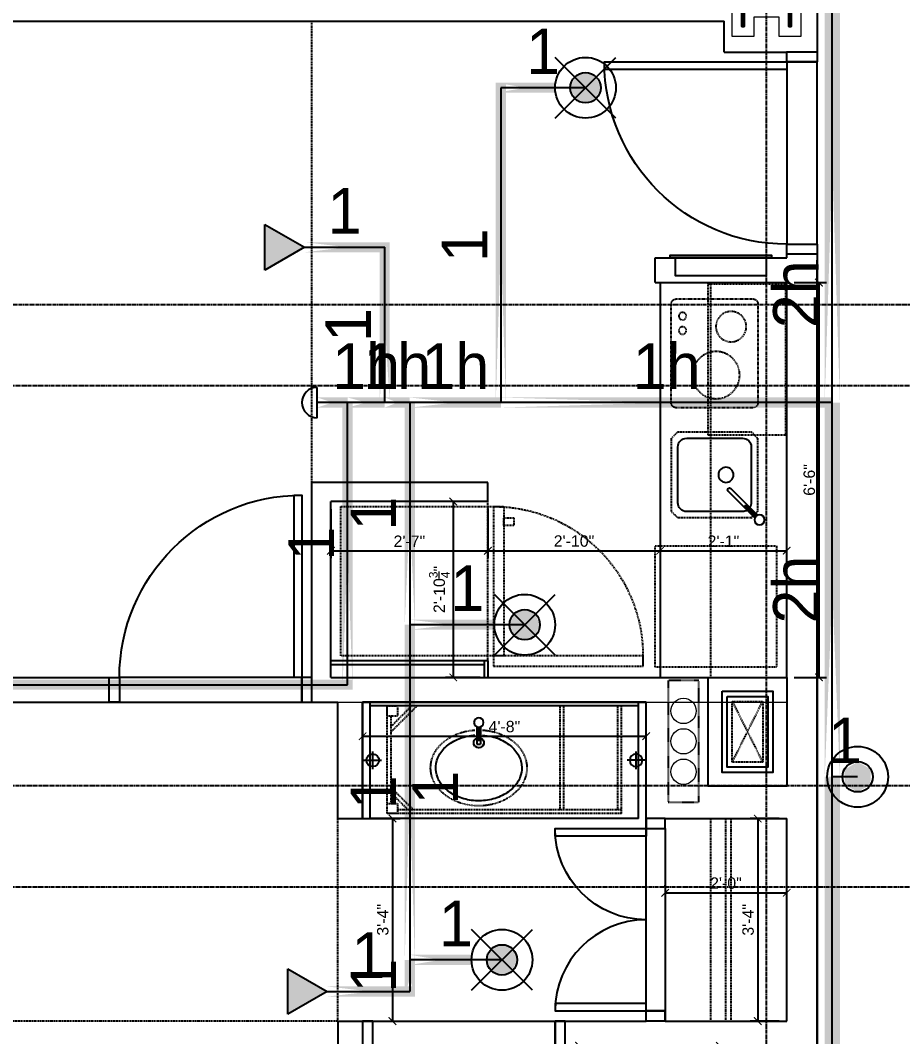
# Model space of a CAD drawing. Header units: inches. Extents: x -6955 to 13123, y -1334 to 3701.
# Drawn here: x 9665.7 to 9839.9, y 1709 to 1909.7 of the extents above; entities that cross this region are included whole.
import ezdxf
from ezdxf.enums import TextEntityAlignment as Align

# ---------------------------------------------------------------- set-up
doc = ezdxf.new("R2010")
doc.units = ezdxf.units.IN
doc.header["$MEASUREMENT"] = 0
for name, pattern in [('CENTER2', [1.125, 0.75, -0.125, 0.125, -0.125]), ('DASHDOT2', [0.5, 0.25, -0.125, 0, -0.125]), ('HIDDEN2', [0.1875, 0.125, -0.0625])]:
    doc.linetypes.add(name, pattern=pattern)
for name, color, linetype, lineweight in [('A-Detl-Hatch', 1, 'Continuous', 18), ('A-Detl-Wide', 2, 'Continuous', 35), ('S-Detl-Hatch', 1, 'Continuous', 18)]:
    doc.layers.add(name, color=color, linetype=linetype, lineweight=lineweight)
for name, color, linetype in [('A-Door', 7, 'Continuous'), ('A-Door-Head', 8, 'Continuous'), ('A-Eqpm', 4, 'Continuous'), ('A-Eqpm-NIC', 5, 'DASHDOT2'), ('A-Flor-Case', 6, 'Continuous'), ('A-Flor-Case-Hidden', 8, 'HIDDEN2'), ('A-Flor-Outline', 4, 'Continuous'), ('A-Flor-Ovhd', 1, 'HIDDEN2'), ('A-Flor-Pfix', 7, 'Continuous'), ('A-Flor-Soffit', 6, 'HIDDEN2'), ('A-Flor-Spcl', 5, 'Continuous'), ('A-Flor-Wall Mtd Fixture', 7, 'Continuous'), ('A-Grid(SmallScale)', 11, 'CENTER2'), ('A-HVAC', 6, 'HIDDEN2'), ('A-Wall-Full', 7, 'Continuous'), ('headdn', 7, 'Continuous'), ('PIPEBL', 4, 'Continuous'), ('pipemn', 6, 'Continuous'), ('PIPESPC', 7, 'Continuous'), ('spk-cap', 7, 'Continuous'), ('TIDYPIPE', 7, 'Continuous')]:
    doc.layers.add(name, color=color, linetype=linetype)
doc.layers.add('G-Anno-Nplt', color=140, linetype='Continuous', lineweight=18, plot=False)
doc.styles.add('G1DIM', font='arial.ttf')
doc.styles.add('PIPE', font='PIPE.SHX')
doc.dimstyles.new('Aec-Arch-I-96', dxfattribs={"dimscale": 96, "dimtxt": 0.09375, "dimasz": 0.0625, "dimexe": 0.0625, "dimexo": 0.0625, "dimgap": 0.03125, "dimtad": 1, "dimdec": 3, "dimzin": 3, "dimdsep": 46, "dimlunit": 4, "dimtxsty": 'G1DIM', "dimblk": 'ARCHTICK', "dimcen": 0.09375, "dimclrt": 2, "dimazin": 2, "dimtfac": 0.75, "dimtdec": 3, "dimtix": 1, "dimtmove": 2, "dimatfit": 2, "dimldrblk": 'OPEN90', "dimfxl": 0.0625, "dimtolj": 1, "dimtzin": 0, "dimarcsym": 0})

# ---------------------------------------------------------------- blocks, each defined once
blk = doc.blocks.new('*U18')
at = {"layer": 'A-Detl-Hatch'}
h = blk.add_hatch(dxfattribs=at)
h.set_pattern_fill('ANSI32', color=256, scale=6, style=0)
h.set_pattern_definition([(45, (0, -4.865), (-1.591, 1.591), []), (45, (1.0607, -4.865), (-1.591, 1.591), [])])
edge = h.paths.add_edge_path()
edge.add_line((3.98, -9.73), (3.98, -9.295))
edge.add_line((3.98, -9.295), (0.645, -9.295))
edge.add_arc((0.645, -8.795), 0.5, 180, 270, ccw=False)
edge.add_line((0.145, -8.795), (0.145, -0.935))
edge.add_arc((0.645, -0.935), 0.5, 90, 180, ccw=False)
edge.add_line((0.645, -0.435), (3.98, -0.435))
edge.add_line((3.98, -0.435), (3.98, 0))
edge.add_line((3.98, 0), (-3.98, 0))
edge.add_line((-3.98, 0), (-3.98, -0.435))
edge.add_line((-3.98, -0.435), (-0.645, -0.435))
edge.add_arc((-0.645, -0.935), 0.5, 0, 90, ccw=False)
edge.add_line((-0.145, -0.935), (-0.145, -8.795))
edge.add_arc((-0.645, -8.795), 0.5, -90, 0, ccw=False)
edge.add_line((-0.645, -9.295), (-3.98, -9.295))
edge.add_line((-3.98, -9.295), (-3.98, -9.73))
edge.add_line((-3.98, -9.73), (3.98, -9.73))
at = {"color": 0, "linetype": 'ByBlock'}
blk.add_lwpolyline([(3.98, -9.73), (3.98, -9.295), (0.645, -9.295, -0.4142136), (0.145, -8.795), (0.145, -0.935, -0.4142136), (0.645, -0.435), (3.98, -0.435), (3.98, 0), (-3.98, 0), (-3.98, -0.435), (-0.645, -0.435, -0.4142136), (-0.145, -0.935), (-0.145, -8.795, -0.4142136), (-0.645, -9.295), (-3.98, -9.295), (-3.98, -9.73)], format="xyb", close=True, dxfattribs=at)
blk = doc.blocks.new('W10X33')
at = {"layer": 'S-Detl-Hatch'}
blk.add_lwpolyline([(13773.78, -7310.28), (13773.78, -7305.84), (13769.95, -7305.84), (13769.95, -7300.98), (13773.78, -7300.98), (13773.78, -7296.55), (13761.82, -7296.55), (13761.82, -7300.98), (13765.66, -7300.98), (13765.66, -7305.84), (13761.82, -7305.84), (13761.82, -7310.28)], close=True, dxfattribs=at)
at = {"layer": 'A-Detl-Wide'}
blk.add_blockref('*U18', (13767.8, -7298.55), dxfattribs=at)
blk = doc.blocks.new('36in door')
blk.add_lwpolyline([(-1.5, -36), (0, -36), (0, 0), (-1.5, 0)], close=True)
blk.add_arc((0, 0), 36, 180, 270)
blk = doc.blocks.new('18in door')
blk.add_lwpolyline([(0, 0), (1.5, 0), (1.5, 18), (0, 18)], close=True)
blk.add_arc((0, 0), 18, 0, 90)
blk = doc.blocks.new('Single 12x6 HVAC Shaft')
at = {"layer": 'A-Flor-Outline'}
blk.add_lwpolyline([(3.75, 17.75), (11.75, 17.75), (11.75, 3.75), (3.75, 3.75)], close=True, dxfattribs=at)
at = {"layer": 'A-HVAC'}
for p, q in [((4.75, 16.75), (10.75, 4.75)), ((4.75, 4.75), (10.75, 16.75))]:
    blk.add_line(p, q, dxfattribs=at)
blk.add_lwpolyline([(4.75, 16.75), (10.75, 16.75), (10.75, 4.75), (4.75, 4.75)], close=True, dxfattribs=at)
at = {"layer": 'A-Wall-Full'}
for points in [[(0, 21.5), (15.5, 21.5), (15.5, 0), (0, 0)], [(2.75, 18.75), (12.75, 18.75), (12.75, 2.75), (2.75, 2.75)]]:
    blk.add_lwpolyline(points, close=True, dxfattribs=at)
blk = doc.blocks.new('Plumbing Chase')
at = {"layer": 'A-Flor-Outline', "linetype": 'HIDDEN2', "ltscale": 0.5}
blk.add_lwpolyline([(0.625, 0), (6.625, 0), (6.625, 24), (0.625, 24)], close=True, dxfattribs=at)
at = {"layer": 'G-Anno-Nplt'}
for centre in [(3.625, 18), (3.625, 12), (3.625, 6)]:
    blk.add_circle(centre, 2.5, dxfattribs=at)
blk = doc.blocks.new('_ArchTick')
at = {"color": 0, "linetype": 'ByBlock', "const_width": 0.15}
blk.add_lwpolyline([(-0.5, -0.5), (0.5, 0.5)], dxfattribs=at)
blk = doc.blocks.new('*D149')
at = {"layer": 'Defpoints', "color": 0, "transparency": 16777216}
for p in [(0, -27.88), (-5.72, -67.88), (0, -67.88)]:
    blk.add_point(p, dxfattribs=at)
at = {"layer": 'G-Anno-Nplt', "color": 0, "lineweight": -2, "transparency": 16777216}
for p, q in [((-1.5, -27.88), (-7.22, -27.88)), ((-5.72, -27.88), (-5.72, -67.88)), ((-1.5, -67.88), (-7.22, -67.88))]:
    blk.add_line(p, q, dxfattribs=at)
at = {"layer": 'G-Anno-Nplt', "color": 0, "lineweight": -2, "transparency": 16777216, "xscale": 1.5, "yscale": 1.5, "zscale": 1.5}
for p, rotation in [((-5.72, -27.88), 90), ((-5.72, -67.88), 270)]:
    blk.add_blockref('_ArchTick', p, dxfattribs=dict(at, rotation=rotation))
at = {"layer": 'G-Anno-Nplt', "transparency": 16777216, "insert": (-7.62, -47.88), "char_height": 2.25, "attachment_point": 5, "rotation": 90, "style": 'G1DIM'}
blk.add_mtext('\\A1;3\'-4"', dxfattribs=at)
blk = doc.blocks.new('_Open90')
at = {"color": 0, "linetype": 'ByBlock', "lineweight": -2}
for p, q in [((0, 0), (-1, 0)), ((-0.5, 0.5), (0, 0)), ((0, 0), (-0.5, -0.5))]:
    blk.add_line(p, q, dxfattribs=at)
blk = doc.blocks.new('*D150')
at = {"layer": 'Defpoints', "color": 0, "transparency": 16777216}
for p in [(-24, -43.01), (0, -42.54), (0, -43.01)]:
    blk.add_point(p, dxfattribs=at)
at = {"layer": 'G-Anno-Nplt', "color": 0, "lineweight": -2, "transparency": 16777216}
for p, q in [((-24, -41.51), (-24, -41.04)), ((0, -41.51), (0, -41.04)), ((-24, -42.54), (0, -42.54))]:
    blk.add_line(p, q, dxfattribs=at)
at = {"layer": 'G-Anno-Nplt', "color": 0, "lineweight": -2, "transparency": 16777216, "xscale": 1.5, "yscale": 1.5, "zscale": 1.5, "rotation": 180}
blk.add_blockref('_ArchTick', (-24, -42.54), dxfattribs=at)
at = {"layer": 'G-Anno-Nplt', "color": 0, "lineweight": -2, "transparency": 16777216, "xscale": 1.5, "yscale": 1.5, "zscale": 1.5}
blk.add_blockref('_ArchTick', (0, -42.54), dxfattribs=at)
at = {"layer": 'G-Anno-Nplt', "transparency": 16777216, "insert": (-12, -40.64), "char_height": 2.25, "attachment_point": 5, "style": 'G1DIM'}
blk.add_mtext('\\A1;2\'-0"', dxfattribs=at)
blk = doc.blocks.new('shower head')
for p, q in [((0.5, 0.25), (4.48, 0.25)), ((6.04, 1.5), (4.5, 1.5)), ((0.5, -0.25), (4.48, -0.25)), ((6.02, -1.5), (4.49, -1.5))]:
    blk.add_line(p, q)
blk.add_lwpolyline([(0, -1.12), (0.5, -1.12), (0.5, 1.12), (0, 1.12)], close=True)
at = {"extrusion": (0, 0, -1)}
for centre, start_param, end_param in [((4.5, 0), 4.878708, 10.826996), ((6.02, 0), 6.265998, 9.430839)]:
    blk.add_ellipse(centre, major_axis=(0, 1.5), ratio=0.483735, start_param=start_param, end_param=end_param, dxfattribs=at)
blk.add_open_spline([(4.48, 0.25), (4.49, 0.2), (4.49, 0.16), (4.49, 0.11), (4.5, 0.04), (4.5, -0.04), (4.49, -0.11), (4.49, -0.16), (4.49, -0.21), (4.48, -0.25)], degree=3, knots=[7.6339989, 7.6339989, 7.6339989, 7.6339989, 7.7552894, 7.7552894, 7.7552894, 7.9540134, 7.9540134, 7.9540134, 8.074038, 8.074038, 8.074038, 8.074038])
blk = doc.blocks.new('shower curtain rod')
for p, q in [((-59.75, 0), (-60, 0)), ((-59.75, -2.5), (-59.75, 0)), ((-0.25, 0), (0, 0)), ((-0.25, -2.5), (-0.25, 0)), ((-59.75, -0.75), (-58.86, -0.75)), ((-59.75, -1.75), (-59, -1.75)), ((-0.25, -0.75), (-1.14, -0.75)), ((-0.25, -1.75), (-1, -1.75)), ((-59.75, -2.5), (-60, -2.5)), ((-0.25, -2.5), (0, -2.5))]:
    blk.add_line(p, q)
for centre, radius, start, end in [((-30, 101.37), 107.12, 254.2934, 285.7066), ((-30, 101.34), 106.09, 254.2167, 285.7833)]:
    blk.add_arc(centre, radius, start, end)
blk = doc.blocks.new('tub plan')
for p, q in [((0.12, -32.25), (0.12, -0.31)), ((59.44, -0.12), (0.31, -0.12)), ((59.63, -32.25), (59.63, -0.31)), ((2.25, -16.5), (2.25, -20)), ((-0.07, -33.87), (59.81, -33.87)), ((0.19, -33.86), (0.19, -32.36)), ((59.56, -33.86), (59.56, -32.36))]:
    blk.add_line(p, q)
blk.add_circle((7.62, -18.25), 1.09)
for centre, radius, start, end in [((0.31, -0.31), 0.188, 90, 180), ((59.44, -0.31), 0.188, 0, 90), ((14.37, -18.25), 12.25, 90, 171.7868), ((30, -982.48), 976.6, 89.08325, 90.91675), ((45.62, -18.25), 12.25, 270, 90), ((14.5, -18.25), 10.59, 90, 180), ((29.77, -940.73), 933.2, 89.06218, 90.93782), ((45.05, -12.16), 4.5, 8.0478, 90), ((1.97, -18.25), 48, 351.9522, 8.0478), ((14.37, -18.25), 12.25, 188.2132, 270), ((14.5, -18.25), 10.59, 180, 270), ((45.05, -24.34), 4.5, 270, 351.9522), ((29.77, 904.23), 933.2, 269.06218, 270.93782), ((30, 945.98), 976.6, 269.08325, 270.91675), ((0.25, -32.25), 0.13, 180, 241.143), ((0.25, -33.69), 0.13, 246.6399, 270), ((29.87, 1136.13), 1170.38, 268.54955, 271.45045), ((59.5, -32.25), 0.13, 298.857, 0), ((59.81, -33.81), 0.06, 270, 0)]:
    blk.add_arc(centre, radius, start, end)
at = {"layer": 'A-Flor-Pfix'}
blk.add_blockref('shower head', (-0.07, -18.25), dxfattribs=at)
at = {"layer": 'A-Flor-Spcl'}
blk.add_blockref('shower curtain rod', (59.87, -28.62), dxfattribs=at)
blk = doc.blocks.new('Toiliet American Std Cadet Pro')
for p, q in [((0, 8.06), (0, -8.06)), ((5.84, 9.06), (1, 9.06)), ((6.84, 7.9), (6.84, 8.06)), ((7.53, 6.52), (7, 7.36)), ((7.69, -5.98), (7.69, 5.98)), ((6.84, -8.06), (6.84, -7.9)), ((7, -7.36), (7.53, -6.52)), ((1, -9.06), (5.84, -9.06))]:
    blk.add_line(p, q)
for centre, radius, start, end in [((1, 8.06), 1, 90, 180), ((5.84, 8.06), 1, 0, 90), ((7.84, 7.9), 1, 180, 212.4157), ((6.69, 5.98), 1, 0, 32.4157), ((10.89, 10.1), 4.91, 226.8784, 295.5831), ((10.89, -10.1), 4.91, 64.417, 133.1217), ((6.69, -5.98), 1, 327.5844, 0), ((7.84, -7.9), 1, 147.5844, 180), ((1, -8.06), 1, 180, 270), ((5.84, -8.06), 1, 270, 0)]:
    blk.add_arc(centre, radius, start, end)
for start_param, end_param in [(4.086017, 8.480354), (2.197169, 4.086017)]:
    blk.add_ellipse((18.39, 0), major_axis=(9.17, 0), ratio=0.762999, start_param=start_param, end_param=end_param)
blk = doc.blocks.new('sink1915rear')
for p, q in [((-0.37, -1.9), (-0.37, -5.29)), ((-0.12, -1.97), (-0.12, -4.54)), ((0.13, -1.97), (0.13, -4.54)), ((0.38, -1.9), (0.38, -5.29)), ((0.38, -5.29), (-0.37, -5.29)), ((0.13, -4.54), (-0.12, -4.54))]:
    blk.add_line(p, q)
blk.add_circle((0, -1.04), 0.938)
for start, end in [(112.0243, 67.9757), (138.5829, 221.4171), (318.587, 41.413), (264.1135, 275.8865)]:
    blk.add_arc((0, -5.04), 1, start, end)
blk.add_open_spline([(-0.75, -3.54), (-1.37, -3.58), (-1.99, -3.68), (-3.59, -4.07), (-4.53, -4.46), (-6.15, -5.47), (-6.84, -6.09), (-7.86, -7.44), (-8.21, -8.17), (-8.46, -9.28), (-8.5, -9.65), (-8.5, -10.01), (-8.5, -10.59), (-8.4, -11.17), (-7.93, -12.47), (-7.49, -13.18), (-6.28, -14.46), (-5.51, -15.02), (-3.75, -15.9), (-2.76, -16.21), (-0.69, -16.54), (0.38, -16.56), (2.47, -16.29), (3.47, -16), (5.27, -15.17), (6.07, -14.63), (7.34, -13.38), (7.81, -12.68), (8.41, -11.21), (8.54, -10.45), (8.44, -8.94), (8.22, -8.19), (7.42, -6.76), (6.85, -6.1), (5.41, -4.95), (4.55, -4.47), (2.7, -3.81), (1.74, -3.61), (0.75, -3.54)], degree=3, knots=[4.798605, 4.798605, 4.798605, 4.798605, 5.014176, 5.014176, 5.378501, 5.378501, 5.742827, 5.742827, 6.107152, 6.107152, 6.283185, 6.283185, 6.283185, 6.561131, 6.561131, 6.925457, 6.925457, 7.289782, 7.289782, 7.654107, 7.654107, 8.018433, 8.018433, 8.382758, 8.382758, 8.747084, 8.747084, 9.111409, 9.111409, 9.475734, 9.475734, 9.84006, 9.84006, 10.204385, 10.204385, 10.56871, 10.56871, 10.909356, 10.909356, 10.909356, 10.909356])
at = {"layer": 'A-Flor-Case-Hidden', "linetype": 'HIDDEN2', "ltscale": 0.25}
blk.add_ellipse((0, -10.01), major_axis=(-9.5, 0), ratio=0.789474, start_param=4.791408, end_param=10.916548, dxfattribs=at)
blk = doc.blocks.new('wall sconce')
for p, q in [((0, 0), (3.75, 0)), ((2, -1.75), (2, 1.75))]:
    blk.add_line(p, q)
blk.add_circle((2, 0), 1.25)
blk = doc.blocks.new('41in Std Vanity')
at = {"layer": 'A-Flor-Case'}
for p, q in [((23, 54.5), (0, 54.5)), ((0.75, 1.5), (0.75, 54.5)), ((23, 1.5), (23, 54.5)), ((23, 1.5), (0, 1.5))]:
    blk.add_line(p, q, dxfattribs=at)
at = {"layer": 'A-Flor-Case-Hidden'}
for p, q in [((22, 51.12), (0.75, 51.12)), ((4.83, 50.38), (0.75, 46.3)), ((5.89, 50.38), (0.75, 45.24)), ((20, 50.38), (2.75, 50.38)), ((16.86, 50.38), (21.25, 45.99)), ((17.92, 50.38), (21.25, 47.05)), ((22, 4.88), (22, 51.12)), ((21.25, 4.88), (21.25, 49.12)), ((21.25, 17), (0.75, 17)), ((21.25, 16.25), (0.75, 16.25)), ((21.25, 5.62), (0.75, 5.62)), ((22, 4.88), (0.75, 4.88))]:
    blk.add_line(p, q, dxfattribs=at)
for points in [[(0.75, 49.12), (2.75, 49.12), (2.75, 51.12), (0.75, 51.12)], [(20, 49.12), (22, 49.12), (22, 51.12), (20, 51.12)]]:
    blk.add_lwpolyline(points, close=True, dxfattribs=at)
at = {"layer": 'A-Wall-Full'}
for p, q in [((0, 0), (0, 56)), ((0, 56), (23, 56)), ((23, 0), (0, 0))]:
    blk.add_line(p, q, dxfattribs=at)
at = {"layer": 'A-Flor-Pfix', "rotation": 90}
blk.add_blockref('sink1915rear', (2.99, 33.06), dxfattribs=at)
at = {"layer": 'A-Flor-Wall Mtd Fixture', "xscale": -1, "rotation": 90}
blk.add_blockref('wall sconce', (11.5, 56), dxfattribs=at)
at = {"layer": 'A-Flor-Wall Mtd Fixture', "rotation": 90}
blk.add_blockref('wall sconce', (11.5, 0), dxfattribs=at)
blk = doc.blocks.new('*D111')
at = {"layer": 'Defpoints', "color": 0, "transparency": 16777216}
for p in [(4.88, 128.67), (60.88, 129.13), (60.88, 129.13)]:
    blk.add_point(p, dxfattribs=at)
at = {"layer": 'G-Anno-Nplt', "color": 0, "lineweight": -2, "transparency": 16777216}
for p, q in [((4.88, 130.17), (4.88, 130.63)), ((4.88, 129.13), (60.88, 129.13))]:
    blk.add_line(p, q, dxfattribs=at)
at = {"layer": 'G-Anno-Nplt', "color": 0, "lineweight": -2, "transparency": 16777216, "xscale": 1.5, "yscale": 1.5, "zscale": 1.5, "rotation": 180}
blk.add_blockref('_ArchTick', (4.88, 129.13), dxfattribs=at)
at = {"layer": 'G-Anno-Nplt', "color": 0, "lineweight": -2, "transparency": 16777216, "xscale": 1.5, "yscale": 1.5, "zscale": 1.5}
blk.add_blockref('_ArchTick', (60.88, 129.13), dxfattribs=at)
at = {"layer": 'G-Anno-Nplt', "transparency": 16777216, "insert": (32.88, 131.03), "char_height": 2.25, "attachment_point": 5, "style": 'G1DIM'}
blk.add_mtext('\\A1;4\'-8"', dxfattribs=at)
blk = doc.blocks.new('*D112')
at = {"layer": 'Defpoints', "color": 0, "transparency": 16777216}
for p in [(0, 112.88), (0, 72.88), (10.78, 72.88)]:
    blk.add_point(p, dxfattribs=at)
at = {"layer": 'G-Anno-Nplt', "color": 0, "lineweight": -2, "transparency": 16777216}
for p, q in [((1.5, 112.88), (12.28, 112.88)), ((10.78, 112.88), (10.78, 72.88)), ((1.5, 72.88), (12.28, 72.88))]:
    blk.add_line(p, q, dxfattribs=at)
at = {"layer": 'G-Anno-Nplt', "color": 0, "lineweight": -2, "transparency": 16777216, "xscale": 1.5, "yscale": 1.5, "zscale": 1.5}
for p, rotation in [((10.78, 112.88), 90), ((10.78, 72.88), 270)]:
    blk.add_blockref('_ArchTick', p, dxfattribs=dict(at, rotation=rotation))
at = {"layer": 'G-Anno-Nplt', "transparency": 16777216, "insert": (8.88, 92.88), "char_height": 2.25, "attachment_point": 5, "rotation": 90, "style": 'G1DIM'}
blk.add_mtext('\\A1;3\'-4"', dxfattribs=at)
blk = doc.blocks.new('*D113')
at = {"layer": 'Defpoints', "color": 0, "transparency": 16777216}
for p in [(47.64, 68), (47.64, 0), (47.64, 0)]:
    blk.add_point(p, dxfattribs=at)
at = {"layer": 'G-Anno-Nplt', "color": 0, "lineweight": -2, "transparency": 16777216}
blk.add_line((47.64, 68), (47.64, 0), dxfattribs=at)
at = {"layer": 'G-Anno-Nplt', "color": 0, "lineweight": -2, "transparency": 16777216, "xscale": 1.5, "yscale": 1.5, "zscale": 1.5}
for p, rotation in [((47.64, 68), 90), ((47.64, 0), 270)]:
    blk.add_blockref('_ArchTick', p, dxfattribs=dict(at, rotation=rotation))
at = {"layer": 'G-Anno-Nplt', "transparency": 16777216, "insert": (45.74, 34), "char_height": 2.25, "attachment_point": 5, "rotation": 90, "style": 'G1DIM'}
blk.add_mtext('\\A1;5\'-8"', dxfattribs=at)
blk = doc.blocks.new('*D114')
at = {"layer": 'Defpoints', "color": 0, "transparency": 16777216}
for p in [(88.62, 8.06), (52.62, 7.98), (52.62, 3.66)]:
    blk.add_point(p, dxfattribs=at)
at = {"layer": 'G-Anno-Nplt', "color": 0, "lineweight": -2, "transparency": 16777216}
for p, q in [((52.62, 6.48), (52.62, 2.16)), ((88.62, 6.56), (88.62, 2.16)), ((88.62, 3.66), (52.62, 3.66))]:
    blk.add_line(p, q, dxfattribs=at)
at = {"layer": 'G-Anno-Nplt', "color": 0, "lineweight": -2, "transparency": 16777216, "xscale": 1.5, "yscale": 1.5, "zscale": 1.5, "rotation": 180}
blk.add_blockref('_ArchTick', (52.62, 3.66), dxfattribs=at)
at = {"layer": 'G-Anno-Nplt', "color": 0, "lineweight": -2, "transparency": 16777216, "xscale": 1.5, "yscale": 1.5, "zscale": 1.5}
blk.add_blockref('_ArchTick', (88.62, 3.66), dxfattribs=at)
at = {"layer": 'G-Anno-Nplt', "transparency": 16777216, "insert": (70.62, 5.56), "char_height": 2.25, "attachment_point": 5, "style": 'G1DIM'}
blk.add_mtext('\\A1;3\'-0"', dxfattribs=at)
blk = doc.blocks.new('*D115')
at = {"layer": 'Defpoints', "color": 0, "transparency": 16777216}
for p in [(88.62, 68), (75.42, 8.06), (88.62, 8.06)]:
    blk.add_point(p, dxfattribs=at)
at = {"layer": 'G-Anno-Nplt', "color": 0, "lineweight": -2, "transparency": 16777216}
for p, q in [((87.12, 68), (73.92, 68)), ((75.42, 68), (75.42, 8.06)), ((87.12, 8.06), (73.92, 8.06))]:
    blk.add_line(p, q, dxfattribs=at)
at = {"layer": 'G-Anno-Nplt', "color": 0, "lineweight": -2, "transparency": 16777216, "xscale": 1.5, "yscale": 1.5, "zscale": 1.5}
for p, rotation in [((75.42, 68), 90), ((75.42, 8.06), 270)]:
    blk.add_blockref('_ArchTick', p, dxfattribs=dict(at, rotation=rotation))
at = {"layer": 'G-Anno-Nplt', "transparency": 16777216, "insert": (73.52, 38.03), "char_height": 2.25, "attachment_point": 5, "rotation": 90, "style": 'G1DIM'}
blk.add_mtext('\\A1;5\'-0"', dxfattribs=at)
blk = doc.blocks.new('refrigerator')
blk.add_line((-30.125, 0), (-30.125, -29.5))
for points in [[(-32.125, -29.5), (0, -29.5), (0, 0), (-32.125, 0)], [(-34.125, -3.75), (-32.125, -3.75), (-32.125, -2.25), (-34.125, -2.25)], [(-59.625, -31.5), (-59.625, -29.5), (-30.125, -29.5), (-30.125, -31.5)]]:
    blk.add_lwpolyline(points, close=True)
blk.add_arc((-30.125, -29.5), 29.5, 90, 183.88744)
blk = doc.blocks.new('kitchen faucet')
for p, q in [((0.93, 0.38), (8.38, 0.38)), ((1, 0.12), (4, 0.12)), ((4, -0.12), (4, 0.12)), ((0.93, -0.38), (8.38, -0.38)), ((1, -0.12), (4, -0.12))]:
    blk.add_line(p, q)
blk.add_circle((0, 0), 1)
blk.add_arc((8.38, 0), 0.375, 270, 90)
blk = doc.blocks.new('kitchen sink')
blk.add_lwpolyline([(-14.94, -6.97, 0.143329), (-14, -7.25), (-3, -7.25, 0.414214), (-1.25, -5.5), (-1.25, 5.5, 0.414214), (-3, 7.25), (-14, 7.25, 0.414214), (-15.75, 5.5), (-15.75, -5.5, 0.143329), (-15.47, -6.44, 0.143329)], format="xyb")
blk.add_circle((-10.75, 0), 1.5)
at = {"layer": 'A-Flor-Case-Hidden'}
for p, q in [((-15.75, 8.5), (-17, 7.25)), ((-1.25, 8.5), (0, 7.25)), ((-16.64, -7.61), (-17, -7.25)), ((-1.25, -8.5), (0, -7.25)), ((-15.75, -8.5), (-16.11, -8.14))]:
    blk.add_line(p, q, dxfattribs=at)
for points in [[(-1.25, 8.5), (-15.75, 8.5)], [(-17, 7.25), (-17, -7.25)], [(0, -7.25), (0, 7.25)], [(-15.75, -8.5), (-1.25, -8.5)]]:
    blk.add_lwpolyline(points, dxfattribs=at)
at = {"rotation": 45.00000000000001}
blk.add_blockref('kitchen faucet', (-17.38, -8.88), dxfattribs=at)
blk = doc.blocks.new('cooktop')
at = {"ltscale": 0.5}
blk.add_lwpolyline([(-7.56, -21.5), (7.56, -21.5, 0.414214), (8.56, -20.5), (8.56, -1, 0.414214), (7.56, 0), (-7.56, 0, 0.414214), (-8.56, -1), (-8.56, -20.5, 0.414214)], format="xyb", close=True, dxfattribs=at)
for centre, radius in [((-3.27, -5.47), 3), ((6.32, -3.4), 0.75), ((6.32, -6.24), 0.75), ((-0.31, -15.05), 4.66)]:
    blk.add_circle(centre, radius, dxfattribs=at)
blk = doc.blocks.new('*D127')
at = {"layer": 'Defpoints', "color": 0, "transparency": 16777216}
for p in [(-90, 34.75), (-59, 34.87), (-59, 25.02)]:
    blk.add_point(p, dxfattribs=at)
at = {"layer": 'G-Anno-Nplt', "color": 0, "lineweight": -2, "transparency": 16777216}
for p, q in [((-90, 33.25), (-90, 23.52)), ((-59, 33.37), (-59, 23.52)), ((-90, 25.02), (-59, 25.02))]:
    blk.add_line(p, q, dxfattribs=at)
at = {"layer": 'G-Anno-Nplt', "color": 0, "lineweight": -2, "transparency": 16777216, "xscale": 1.5, "yscale": 1.5, "zscale": 1.5, "rotation": 180}
blk.add_blockref('_ArchTick', (-90, 25.02), dxfattribs=at)
at = {"layer": 'G-Anno-Nplt', "color": 0, "lineweight": -2, "transparency": 16777216, "xscale": 1.5, "yscale": 1.5, "zscale": 1.5}
blk.add_blockref('_ArchTick', (-59, 25.02), dxfattribs=at)
at = {"layer": 'G-Anno-Nplt', "transparency": 16777216, "insert": (-74.5, 26.9), "char_height": 2.25, "attachment_point": 5, "style": 'G1DIM'}
blk.add_mtext('\\A1;2\'-7"', dxfattribs=at)
blk = doc.blocks.new('*D128')
at = {"layer": 'Defpoints', "color": 0, "transparency": 16777216}
for p in [(-59, 34.75), (-25, 34.75), (-25, 25.02)]:
    blk.add_point(p, dxfattribs=at)
at = {"layer": 'G-Anno-Nplt', "color": 0, "lineweight": -2, "transparency": 16777216}
for p, q in [((-59, 33.25), (-59, 23.52)), ((-25, 33.25), (-25, 23.52)), ((-59, 25.02), (-25, 25.02))]:
    blk.add_line(p, q, dxfattribs=at)
at = {"layer": 'G-Anno-Nplt', "color": 0, "lineweight": -2, "transparency": 16777216, "xscale": 1.5, "yscale": 1.5, "zscale": 1.5, "rotation": 180}
blk.add_blockref('_ArchTick', (-59, 25.02), dxfattribs=at)
at = {"layer": 'G-Anno-Nplt', "color": 0, "lineweight": -2, "transparency": 16777216, "xscale": 1.5, "yscale": 1.5, "zscale": 1.5}
blk.add_blockref('_ArchTick', (-25, 25.02), dxfattribs=at)
at = {"layer": 'G-Anno-Nplt', "transparency": 16777216, "insert": (-42, 26.92), "char_height": 2.25, "attachment_point": 5, "style": 'G1DIM'}
blk.add_mtext('\\A1;2\'-10"', dxfattribs=at)
blk = doc.blocks.new('*D129')
at = {"layer": 'Defpoints', "color": 0, "transparency": 16777216}
for p in [(-59, 34.75), (-65.84, 0), (-59, 0)]:
    blk.add_point(p, dxfattribs=at)
at = {"layer": 'G-Anno-Nplt', "color": 0, "lineweight": -2, "transparency": 16777216}
for p, q in [((-60.5, 34.75), (-67.34, 34.75)), ((-65.84, 34.75), (-65.84, 0)), ((-60.5, 0), (-67.34, 0))]:
    blk.add_line(p, q, dxfattribs=at)
at = {"layer": 'G-Anno-Nplt', "color": 0, "lineweight": -2, "transparency": 16777216, "xscale": 1.5, "yscale": 1.5, "zscale": 1.5}
for p, rotation in [((-65.84, 34.75), 90), ((-65.84, 0), 270)]:
    blk.add_blockref('_ArchTick', p, dxfattribs=dict(at, rotation=rotation))
at = {"layer": 'G-Anno-Nplt', "transparency": 16777216, "insert": (-68.6, 17.37), "char_height": 2.25, "attachment_point": 5, "rotation": 90, "style": 'G1DIM'}
blk.add_mtext('\\A1;2\'-10{\\H0.750000x;\\S3/4;}"', dxfattribs=at)
blk = doc.blocks.new('*D130')
at = {"layer": 'Defpoints', "color": 0, "transparency": 16777216}
for p in [(-25, 25.02), (0, 25.02), (0, 25.02)]:
    blk.add_point(p, dxfattribs=at)
at = {"layer": 'G-Anno-Nplt', "color": 0, "lineweight": -2, "transparency": 16777216}
blk.add_line((-25, 25.02), (0, 25.02), dxfattribs=at)
at = {"layer": 'G-Anno-Nplt', "color": 0, "lineweight": -2, "transparency": 16777216, "xscale": 1.5, "yscale": 1.5, "zscale": 1.5, "rotation": 180}
blk.add_blockref('_ArchTick', (-25, 25.02), dxfattribs=at)
at = {"layer": 'G-Anno-Nplt', "color": 0, "lineweight": -2, "transparency": 16777216, "xscale": 1.5, "yscale": 1.5, "zscale": 1.5}
blk.add_blockref('_ArchTick', (0, 25.02), dxfattribs=at)
at = {"layer": 'G-Anno-Nplt', "transparency": 16777216, "insert": (-12.5, 26.9), "char_height": 2.25, "attachment_point": 5, "style": 'G1DIM'}
blk.add_mtext('\\A1;2\'-1"', dxfattribs=at)
blk = doc.blocks.new('*D131')
at = {"layer": 'Defpoints', "color": 0, "transparency": 16777216}
for p in [(0, 78), (0, 0), (6.36, 0)]:
    blk.add_point(p, dxfattribs=at)
at = {"layer": 'G-Anno-Nplt', "color": 0, "lineweight": -2, "transparency": 16777216}
for p, q in [((1.5, 78), (7.86, 78)), ((6.36, 78), (6.36, 0)), ((1.5, 0), (7.86, 0))]:
    blk.add_line(p, q, dxfattribs=at)
at = {"layer": 'G-Anno-Nplt', "color": 0, "lineweight": -2, "transparency": 16777216, "xscale": 1.5, "yscale": 1.5, "zscale": 1.5}
for p, rotation in [((6.36, 78), 90), ((6.36, 0), 270)]:
    blk.add_blockref('_ArchTick', p, dxfattribs=dict(at, rotation=rotation))
at = {"layer": 'G-Anno-Nplt', "transparency": 16777216, "insert": (4.46, 39), "char_height": 2.25, "attachment_point": 5, "rotation": 90, "style": 'G1DIM'}
blk.add_mtext('\\A1;6\'-6"', dxfattribs=at)
blk = doc.blocks.new('side2')
for p, q in [((0, 0), (7.79, 4.5)), ((7.79, 4.5), (7.79, -4.5)), ((7.79, -4.5), (0, 0))]:
    blk.add_line(p, q)
blk.add_solid([(7.79, -4.5), (0, 0), (7.79, 4.5)])
blk = doc.blocks.new('dpend2')
for p, q in [((-6, -6), (6, 6)), ((6, -6), (-6, 6))]:
    blk.add_line(p, q)
for radius in [6, 3]:
    blk.add_circle((0, 0), radius)
for points in [[(0, 0), (-3, 0), (-2.08, 2.07)], [(0, 0), (0, 3), (-2.12, 2.14)], [(0, 0), (0, 3), (2.12, 2.14)], [(0, 0), (3, 0), (2.08, 2.07)], [(0, 0), (-3, 0), (-2.08, -2.07)], [(0, 0), (0, -3), (-2.12, -2.14)], [(0, 0), (3, 0), (2.08, -2.07)], [(0, 0), (0, -3), (2.12, -2.14)]]:
    blk.add_solid(points)
blk = doc.blocks.new('dpend1')
for radius in [6, 3]:
    blk.add_circle((0, 0), radius)
for points in [[(0.01, 2.97), (-2.53, -1.59), (-2.62, 1.36)], [(0.01, 2.97), (-2.49, -1.59), (2.52, -1.59)], [(2.52, -1.59), (0.01, 2.97), (2.6, 1.47)], [(2.52, -1.59), (-2.53, -1.59), (0.01, -2.98)]]:
    blk.add_solid(points)
blk = doc.blocks.new('PIPESPC')
at = {"layer": 'PIPESPC', "style": 'PIPE', "width": 0.9}
blk.add_attdef('SIZE', text='', height=9, dxfattribs=at).set_placement((0, 4.02), align=Align.CENTER)
at = {"layer": 'PIPESPC', "style": 'PIPE', "flags": 1}
blk.add_attdef('SCHED', (25.3, 3.89), '', height=9, dxfattribs=at)
blk = doc.blocks.new('CAP')
blk.add_line((0, 3), (0, -3))
blk.add_arc((0, 0), 3, 270, 90)
blk = doc.blocks.new('Suite Closet 1')
at = {"layer": 'A-Door'}
for points in [[(-27.75, -29.875), (-24, -29.875), (-24, -27.875), (-27.75, -27.875)], [(-27.75, -65.875), (-24, -65.875), (-24, -67.875), (-27.75, -67.875)]]:
    blk.add_lwpolyline(points, close=True, dxfattribs=at)
at = {"layer": 'A-Door-Head'}
blk.add_lwpolyline([(-27.75, -29.875), (-24, -29.875), (-24, -65.875), (-27.75, -65.875)], close=True, dxfattribs=at)
at = {"layer": 'A-Flor-Ovhd'}
for p, q in [((-15, -67.875), (-15, -27.875)), ((-12, -67.875), (-12, -27.875)), ((-11, -67.875), (-11, -27.875))]:
    blk.add_line(p, q, dxfattribs=at)
at = {"layer": 'A-Wall-Full'}
for p, q in [((-24, -27.875), (0, -27.875)), ((-24, -29.875), (-24, -27.875)), ((0, -67.875), (0, -27.875)), ((-27.75, -29.875), (-24, -29.875)), ((-27.75, -67.875), (-27.75, -65.875)), ((-27.75, -65.875), (-24, -65.875)), ((-24, -67.875), (-24, -65.875)), ((-24, -67.875), (0, -67.875))]:
    blk.add_line(p, q, dxfattribs=at)
for name, p in [('Single 12x6 HVAC Shaft', (-15.5, -21.5)), ('Plumbing Chase', (-24, -24.625))]:
    blk.add_blockref(name, p)
at = {"layer": 'A-Door', "extrusion": (0, 0, -1), "zscale": -1, "rotation": 270}
blk.add_blockref('18in door', (27.75, -29.875), dxfattribs=at)
at = {"layer": 'A-Door', "rotation": 90}
blk.add_blockref('18in door', (-27.75, -65.875), dxfattribs=at)
at = {"layer": 'G-Anno-Nplt'}
dim = blk.add_linear_dim(base=(-5.7156, -67.875), p1=(0, -27.875), p2=(0, -67.875), angle=90, dimstyle='Aec-Arch-I-96', override={"dimscale": 24, "dimsah": 1, "dimclrt": 256}, dxfattribs=at)
dim.commit()
dim.dimension.update_dxf_attribs({"geometry": '*D149', "text_midpoint": (-7.6152, -47.875)})
dim = blk.add_linear_dim(base=(0, -42.5426), p1=(-24, -43.0076), p2=(0, -43.0076), dimstyle='Aec-Arch-I-96', override={"dimscale": 24, "dimsah": 1, "dimclrt": 256}, dxfattribs=at)
dim.commit()
dim.dimension.update_dxf_attribs({"geometry": '*D150', "text_midpoint": (-12, -40.6438)})
blk = doc.blocks.new('Suite Vanity and Bath 1')
at = {"layer": 'A-Door'}
for points in [[(6.875, 72.875), (4.875, 72.875), (4.875, 68), (6.875, 68)], [(44.875, 72.875), (42.875, 72.875), (42.875, 68), (44.875, 68)]]:
    blk.add_lwpolyline(points, close=True, dxfattribs=at)
at = {"layer": 'A-Door-Head'}
blk.add_lwpolyline([(6.875, 72.875), (42.875, 72.875), (42.875, 68), (6.875, 68)], close=True, dxfattribs=at)
at = {"layer": 'A-Flor-Soffit'}
blk.add_line((0, 72.875), (0, 112.875), dxfattribs=at)
at = {"layer": 'A-Wall-Full'}
for p, q in [((0, 112.875), (0, 135.875)), ((4.875, 135.875), (60.875, 135.875)), ((4.875, 112.875), (4.875, 135.875)), ((60.875, 110.875), (60.875, 135.875)), ((0, 112.875), (4.875, 112.875)), ((0, 72.875), (0, 0)), ((0, 72.875), (6.875, 72.875)), ((6.875, 68), (6.875, 72.875)), ((42.875, 68), (42.875, 72.875)), ((42.875, 72.875), (60.875, 72.875)), ((4.875, 68), (4.875, 0)), ((4.875, 68), (6.875, 68)), ((42.875, 68), (88.625, 68)), ((88.625, 8.06), (88.625, 68)), ((52.625, 8.06), (52.625, 0)), ((52.625, 8.06), (88.625, 8.06)), ((52.625, 0), (4.875, 0))]:
    blk.add_line(p, q, dxfattribs=at)
at = {"extrusion": (0, 0, -1), "zscale": -1, "rotation": 270}
blk.add_blockref('41in Std Vanity', (-60.875, 135.875), dxfattribs=at)
at = {"layer": 'A-Door', "extrusion": (0, 0, -1), "zscale": -1}
blk.add_blockref('36in door', (-6.875, 68), dxfattribs=at)
at = {"layer": 'A-Flor-Pfix', "extrusion": (0, 0, -1), "xscale": -1, "zscale": -1, "rotation": 90}
blk.add_blockref('tub plan', (-88.4982, 67.9332), dxfattribs=at)
at = {"layer": 'A-Flor-Pfix', "rotation": 90.00004864950782}
blk.add_blockref('Toiliet American Std Cadet Pro', (22.875, 0.75), dxfattribs=at)
at = {"layer": 'G-Anno-Nplt'}
for base, p1, p2, picture, middle in [((60.875, 129.1324), (4.875, 128.6673), (60.875, 129.1324), '*D111', (32.875, 131.0311)), ((52.625, 3.6648), (88.625, 8.06), (52.625, 7.9826), '*D114', (70.625, 5.5644))]:
    dim = blk.add_linear_dim(base=base, p1=p1, p2=p2, dimstyle='Aec-Arch-I-96', override={"dimscale": 24, "dimsah": 1, "dimclrt": 256}, dxfattribs=at)
    dim.commit()
    dim.dimension.update_dxf_attribs({"geometry": picture, "text_midpoint": middle})
for base, p1, p2, picture, middle in [((10.7773, 72.875), (0, 112.875), (0, 72.875), '*D112', (8.8777, 92.875)), ((47.6409, 0), (47.6409, 68), (47.6409, 0), '*D113', (45.7422, 34)), ((75.4218, 8.06), (88.625, 68), (88.625, 8.06), '*D115', (73.523, 38.03))]:
    dim = blk.add_linear_dim(base=base, p1=p1, p2=p2, angle=90, dimstyle='Aec-Arch-I-96', override={"dimscale": 24, "dimsah": 1, "dimclrt": 256}, dxfattribs=at)
    dim.commit()
    dim.dimension.update_dxf_attribs({"geometry": picture, "text_midpoint": middle})
blk = doc.blocks.new('Suite Kitchen 1')
at = {"layer": 'A-Eqpm'}
for points in [[(-3, 82.875), (-23, 82.875), (-23, 83.375), (-3, 83.375)], [(-4, 82.875), (-22, 82.875), (-22, 79.375), (-4, 79.375)]]:
    blk.add_lwpolyline(points, close=True, dxfattribs=at)
at = {"layer": 'A-Eqpm-NIC'}
for points in [[(-0.25, 47.875), (-15.5, 47.875), (-15.5, 77.75), (-0.25, 77.75)], [(-2, 2), (-26, 2), (-26, 26), (-2, 26)]]:
    blk.add_lwpolyline(points, close=True, dxfattribs=at)
at = {"layer": 'A-Flor-Case'}
for p, q in [((-25, 78), (-25, 0)), ((-59, 3.25), (-90, 3.25)), ((-59.75, 2.5), (-90, 2.5)), ((-59.75, 3.25), (-59.75, 0)), ((-59, 3.25), (-59, 0))]:
    blk.add_line(p, q, dxfattribs=at)
at = {"layer": 'A-Flor-Ovhd'}
for p, q in [((-15, 0), (-15, 77.75)), ((-59, 3.25), (-59, 34.875))]:
    blk.add_line(p, q, dxfattribs=at)
at = {"layer": 'A-Wall-Full'}
for p, q in [((-26, 82.875), (0, 82.875)), ((-26, 78), (-26, 82.875)), ((-26, 78), (0, 78)), ((0, 0), (0, 78)), ((-93.75, 0), (-93.75, 38.5)), ((-59, 38.5), (-93.75, 38.5)), ((-59, 34.75), (-59, 38.5)), ((-59, 34.75), (-90, 34.75)), ((-90, 0), (-90, 34.75)), ((-90, 0), (0, 0))]:
    blk.add_line(p, q, dxfattribs=at)
at = {"layer": 'G-Anno-Nplt'}
blk.add_line((-90, -4.875), (0, -4.875), dxfattribs=at)
at = {"layer": 'A-Eqpm-NIC', "extrusion": (0, 0, -1), "zscale": -1}
for name, p in [('cooktop', (14.25, 74.75)), ('refrigerator', (88, 33.75))]:
    blk.add_blockref(name, p, dxfattribs=at)
at = {"layer": 'A-Flor-Pfix', "extrusion": (0, 0, -1), "zscale": -1}
blk.add_blockref('kitchen sink', (22.75, 40), dxfattribs=at)
at = {"layer": 'G-Anno-Nplt'}
for base, p1, p2, picture, middle in [((6.3574, 0), (0, 78), (0, 0), '*D131', (4.4586, 39)), ((-65.8421, 0), (-59, 34.75), (-59, 0), '*D129', (-68.5984, 17.375))]:
    dim = blk.add_linear_dim(base=base, p1=p1, p2=p2, angle=90, dimstyle='Aec-Arch-I-96', override={"dimscale": 24, "dimsah": 1, "dimclrt": 256}, dxfattribs=at)
    dim.commit()
    dim.dimension.update_dxf_attribs({"geometry": picture, "text_midpoint": middle})
for base, p1, p2, picture, middle in [((-59, 25.0209), (-90, 34.75), (-59, 34.875), '*D127', (-74.5, 26.9005)), ((-25, 25.0209), (-59, 34.75), (-25, 34.75), '*D128', (-42, 26.9197)), ((0, 25.0209), (-25, 25.0209), (0, 25.0209), '*D130', (-12.5, 26.9005))]:
    dim = blk.add_linear_dim(base=base, p1=p1, p2=p2, dimstyle='Aec-Arch-I-96', override={"dimscale": 24, "dimsah": 1, "dimclrt": 256}, dxfattribs=at)
    dim.commit()
    dim.dimension.update_dxf_attribs({"geometry": picture, "text_midpoint": middle})
blk = doc.blocks.new('King Suite 7- 07')
at = {"layer": 'A-Door'}
for points in [[(275.99, 279.04), (275.99, 277.04), (269.99, 277.04), (269.99, 279.04)], [(275.99, 241.04), (275.99, 239.04), (269.99, 239.04), (269.99, 241.04)], [(136.24, 155.48), (138.24, 155.48), (138.24, 150.6), (136.24, 150.6)], [(176.24, 155.48), (174.24, 155.48), (174.24, 150.6), (176.24, 150.6)]]:
    blk.add_lwpolyline(points, close=True, dxfattribs=at)
at = {"layer": 'A-Door-Head'}
for points in [[(275.99, 241.04), (275.99, 277.04), (269.99, 277.04), (269.99, 241.04)], [(174.24, 155.48), (138.24, 155.48), (138.24, 150.6), (174.24, 150.6)]]:
    blk.add_lwpolyline(points, close=True, dxfattribs=at)
at = {"layer": 'A-Flor-Soffit'}
for p, q in [((176.24, 193.98), (176.24, 285.1)), ((181.37, 87.6), (9.55, 87.6))]:
    blk.add_line(p, q, dxfattribs=at)
at = {"layer": 'A-Wall-Full'}
for p, q in [((275.99, 287.62), (275.99, 277.04)), ((8.35, 285.1), (257.63, 285.1)), ((257.63, 279), (257.63, 285.1)), ((257.63, 279), (269.99, 279)), ((269.99, 277.04), (269.99, 279)), ((269.99, 277.04), (275.99, 277.04)), ((269.99, 241.04), (275.99, 241.04)), ((269.99, 238.35), (269.99, 241.04)), ((275.99, 241.04), (275.99, 7.7)), ((275.99, 7.7), (275.99, 237.87)), ((-4.64, 155.48), (138.24, 155.48)), ((138.24, 155.48), (138.24, 150.6)), ((-4.64, 150.6), (138.24, 150.6))]:
    blk.add_line(p, q, dxfattribs=at)
blk.add_lwpolyline([(176.24, 155.48), (174.24, 155.48), (174.24, 150.6), (181.37, 150.6)], dxfattribs=at)
for name, p in [('Suite Kitchen 1', (269.99, 155.48)), ('Suite Closet 1', (269.99, 155.48)), ('Suite Vanity and Bath 1', (181.37, 14.73))]:
    blk.add_blockref(name, p)
at = {"layer": 'A-Door', "extrusion": (0, 0, -1), "zscale": -1, "rotation": 90}
blk.add_blockref('36in door', (-269.99, 277.04), dxfattribs=at)
at = {"layer": 'A-Door', "xscale": -1, "rotation": 180}
blk.add_blockref('36in door', (174.24, 155.48), dxfattribs=at)

msp = doc.modelspace()

# ---------------------------------------------------------------- linework, layer by layer
at = {"layer": 'A-Grid(SmallScale)'}
for p, q in [((9813.0355, 1223.6428), (9813.0355, 3132.3201)), ((9339.1484, 1853.5773), (13123.0336, 1853.5773)), ((9315.0336, 1837.5773), (13123.0336, 1837.5773)), ((9340.835, 1758.5773), (13123.0336, 1758.5773)), ((9315.0336, 1738.5773), (13123.0336, 1738.5773))]:
    msp.add_line(p, q, dxfattribs=at)
at = {"layer": 'PIPEBL'}
for p, q in [((9777.3112, 1896.4119), (9760.594, 1896.4119)), ((9760.594, 1896.4119), (9760.594, 1834.2413)), ((9721.8112, 1864.9119), (9737.6606, 1864.9119)), ((9737.6606, 1834.2413), (9737.6606, 1864.9119)), ((9730.3272, 1834.2413), (9724.3272, 1834.2413)), ((9730.3272, 1778.5148), (9730.3272, 1834.2413)), ((9737.6606, 1834.2413), (9730.3272, 1834.2413)), ((9742.6127, 1834.2413), (9737.6606, 1834.2413)), ((9742.6127, 1834.2413), (9742.6127, 1790.3565)), ((9760.594, 1834.2413), (9742.6127, 1834.2413)), ((9826.0364, 1834.2413), (9760.594, 1834.2413)), ((9742.6127, 1790.3565), (9742.6127, 1724.1619)), ((9765.3112, 1790.3565), (9742.6127, 1790.3565)), ((9571.1092, 1778.5148), (9730.3272, 1778.5148)), ((9831.0336, 1760.3201), (9826.0364, 1760.3201)), ((9742.6127, 1724.1619), (9742.6127, 1717.9119)), ((9760.8112, 1724.1619), (9742.6127, 1724.1619)), ((9726.3112, 1717.9119), (9742.6127, 1717.9119))]:
    msp.add_line(p, q, dxfattribs=at)
at = {"layer": 'pipemn'}
for p, q in [((9826.0364, 1834.2413), (9826.0364, 1928.3201)), ((9826.0364, 1760.3201), (9826.0364, 1834.2413)), ((9826.0364, 1632.5773), (9826.0364, 1760.3201))]:
    msp.add_line(p, q, dxfattribs=at)
at = {"layer": 'TIDYPIPE', "color": 7}
for points, const_width in [([(9826.0364, 1834.2413), (9826.0364, 1928.3201)], 3), ([(9759.594, 1896.4119), (9771.3112, 1896.4119)], 2), ([(9760.594, 1834.2413), (9760.594, 1897.4119)], 2), ([(9737.6606, 1834.2413), (9737.6606, 1865.9119)], 2), ([(9721.8112, 1864.9119), (9738.6606, 1864.9119)], 2), ([(9724.3272, 1834.2413), (9730.3272, 1834.2413)], 2), ([(9730.3272, 1834.2413), (9737.6606, 1834.2413)], 2), ([(9730.3272, 1777.5148), (9730.3272, 1834.2413)], 2), ([(9737.6606, 1834.2413), (9742.6127, 1834.2413)], 2), ([(9742.6127, 1834.2413), (9760.594, 1834.2413)], 2), ([(9742.6127, 1790.3565), (9742.6127, 1834.2413)], 2), ([(9760.594, 1834.2413), (9826.0364, 1834.2413)], 2), ([(9826.0364, 1760.3201), (9826.0364, 1834.2413)], 3), ([(9742.6127, 1724.1619), (9742.6127, 1790.3565)], 2), ([(9742.6127, 1790.3565), (9759.3112, 1790.3565)], 2), ([(9570.1092, 1778.5148), (9731.3272, 1778.5148)], 2), ([(9826.0364, 1588.3201), (9826.0364, 1760.3201)], 3), ([(9742.6127, 1724.1619), (9754.8112, 1724.1619)], 2), ([(9742.6127, 1716.9119), (9742.6127, 1724.1619)], 2), ([(9726.3112, 1717.9119), (9743.6127, 1717.9119)], 2)]:
    msp.add_lwpolyline(points, close=True, dxfattribs=dict(at, const_width=const_width))

# ---------------------------------------------------------------- block references
at = {"rotation": 90}
msp.add_blockref('W10X33', (2509.6227, -11855.2235), dxfattribs=at)
at = {"layer": 'A-Wall-Full'}
msp.add_blockref('King Suite 7- 07', (9547.0453, 1624.4723), dxfattribs=at)
at = {"layer": 'headdn'}
for name, p in [('dpend2', (9777.3112, 1896.4119)), ('dpend2', (9765.3112, 1790.3565)), ('dpend1', (9831.0336, 1760.3201)), ('dpend2', (9760.8112, 1724.1619))]:
    msp.add_blockref(name, p, dxfattribs=at)
at = {"layer": 'headdn', "rotation": 180}
for p in [(9721.8112, 1864.9119), (9726.3112, 1717.9119)]:
    msp.add_blockref('side2', p, dxfattribs=at)
at = {"layer": 'PIPESPC'}
ref = msp.add_blockref('PIPESPC', (9768.9526, 1896.4119), dxfattribs=at)
ref.add_attrib('SIZE', '1', dxfattribs={"color": 0, "height": 9, "style": 'PIPE'}).set_placement((9768.9526, 1896.4119), align=Align.BOTTOM_CENTER)
ref = msp.add_blockref('PIPESPC', (9729.7359, 1864.9119), dxfattribs=at)
ref.add_attrib('SIZE', '1', dxfattribs={"color": 0, "height": 9, "style": 'PIPE'}).set_placement((9729.7359, 1864.9119), align=Align.BOTTOM_CENTER)
ref = msp.add_blockref('PIPESPC', (9760.594, 1865.3266), dxfattribs=dict(at, rotation=90))
ref.add_attrib('SIZE', '1', dxfattribs={"color": 0, "height": 9, "rotation": 90, "style": 'PIPE'}).set_placement((9760.594, 1865.3266), align=Align.BOTTOM_CENTER)
ref = msp.add_blockref('PIPESPC', (9826.0364, 1855.616), dxfattribs=dict(at, rotation=90))
ref.add_attrib('SIZE', '2h', dxfattribs={"color": 0, "height": 9, "rotation": 90, "style": 'PIPE'}).set_placement((9826.0364, 1855.616), align=Align.BOTTOM_CENTER)
ref = msp.add_blockref('PIPESPC', (9737.6606, 1849.5766), dxfattribs=dict(at, rotation=90))
ref.add_attrib('SIZE', '1', dxfattribs={"color": 0, "height": 9, "rotation": 90, "style": 'PIPE'}).set_placement((9737.6606, 1849.5766), align=Align.BOTTOM_CENTER)
ref = msp.add_blockref('PIPESPC', (9733.9939, 1834.2413), dxfattribs=at)
ref.add_attrib('SIZE', '1h', dxfattribs={"color": 0, "height": 9, "style": 'PIPE'}).set_placement((9733.9939, 1834.2413), align=Align.BOTTOM_CENTER)
ref = msp.add_blockref('PIPESPC', (9740.1367, 1834.2413), dxfattribs=at)
ref.add_attrib('SIZE', '1h', dxfattribs={"color": 0, "height": 9, "style": 'PIPE'}).set_placement((9740.1367, 1834.2413), align=Align.BOTTOM_CENTER)
ref = msp.add_blockref('PIPESPC', (9751.6034, 1834.2413), dxfattribs=at)
ref.add_attrib('SIZE', '1h', dxfattribs={"color": 0, "height": 9, "style": 'PIPE'}).set_placement((9751.6034, 1834.2413), align=Align.BOTTOM_CENTER)
ref = msp.add_blockref('PIPESPC', (9793.3152, 1834.2413), dxfattribs=at)
ref.add_attrib('SIZE', '1h', dxfattribs={"color": 0, "height": 9, "style": 'PIPE'}).set_placement((9793.3152, 1834.2413), align=Align.BOTTOM_CENTER)
ref = msp.add_blockref('PIPESPC', (9742.6127, 1812.2989), dxfattribs=dict(at, rotation=90))
ref.add_attrib('SIZE', '1', dxfattribs={"color": 0, "height": 9, "rotation": 90, "style": 'PIPE'}).set_placement((9742.6127, 1812.2989), align=Align.BOTTOM_CENTER)
ref = msp.add_blockref('PIPESPC', (9730.3272, 1806.3781), dxfattribs=dict(at, rotation=90))
ref.add_attrib('SIZE', '1', dxfattribs={"color": 0, "height": 9, "rotation": 90, "style": 'PIPE'}).set_placement((9730.3272, 1806.3781), align=Align.BOTTOM_CENTER)
ref = msp.add_blockref('PIPESPC', (9826.0364, 1797.2807), dxfattribs=dict(at, rotation=90))
ref.add_attrib('SIZE', '2h', dxfattribs={"color": 0, "height": 9, "rotation": 90, "style": 'PIPE'}).set_placement((9826.0364, 1797.2807), align=Align.BOTTOM_CENTER)
ref = msp.add_blockref('PIPESPC', (9753.962, 1790.3565), dxfattribs=at)
ref.add_attrib('SIZE', '1', dxfattribs={"color": 0, "height": 9, "style": 'PIPE'}).set_placement((9753.962, 1790.3565), align=Align.BOTTOM_CENTER)
ref = msp.add_blockref('PIPESPC', (9828.535, 1760.3201), dxfattribs=at)
ref.add_attrib('SIZE', '1', dxfattribs={"color": 0, "height": 9, "style": 'PIPE'}).set_placement((9828.535, 1760.3201), align=Align.BOTTOM_CENTER)
ref = msp.add_blockref('PIPESPC', (9754.8112, 1758.1619), dxfattribs=dict(at, rotation=90))
ref.add_attrib('SIZE', '1', dxfattribs={"color": 0, "height": 9, "rotation": 90, "style": 'PIPE'}).set_placement((9754.8112, 1758.1619), align=Align.BOTTOM_CENTER)
ref = msp.add_blockref('PIPESPC', (9742.6127, 1757.2592), dxfattribs=dict(at, rotation=90))
ref.add_attrib('SIZE', '1', dxfattribs={"color": 0, "height": 9, "rotation": 90, "style": 'PIPE'}).set_placement((9742.6127, 1757.2592), align=Align.BOTTOM_CENTER)
ref = msp.add_blockref('PIPESPC', (9751.712, 1724.1619), dxfattribs=at)
ref.add_attrib('SIZE', '1', dxfattribs={"color": 0, "height": 9, "style": 'PIPE'}).set_placement((9751.712, 1724.1619), align=Align.BOTTOM_CENTER)
ref = msp.add_blockref('PIPESPC', (9734.462, 1717.9119), dxfattribs=at)
ref.add_attrib('SIZE', '1', dxfattribs={"color": 0, "height": 9, "style": 'PIPE'}).set_placement((9734.462, 1717.9119), align=Align.BOTTOM_CENTER)
ref = msp.add_blockref('PIPESPC', (9742.6127, 1721.0369), dxfattribs=dict(at, rotation=90))
ref.add_attrib('SIZE', '1', dxfattribs={"color": 0, "height": 9, "rotation": 90, "style": 'PIPE'}).set_placement((9742.6127, 1721.0369), align=Align.BOTTOM_CENTER)
at = {"layer": 'spk-cap', "rotation": 180.0000000000556}
msp.add_blockref('CAP', (9724.3272, 1834.2413), dxfattribs=at)

doc.saveas('drawing.dxf')
